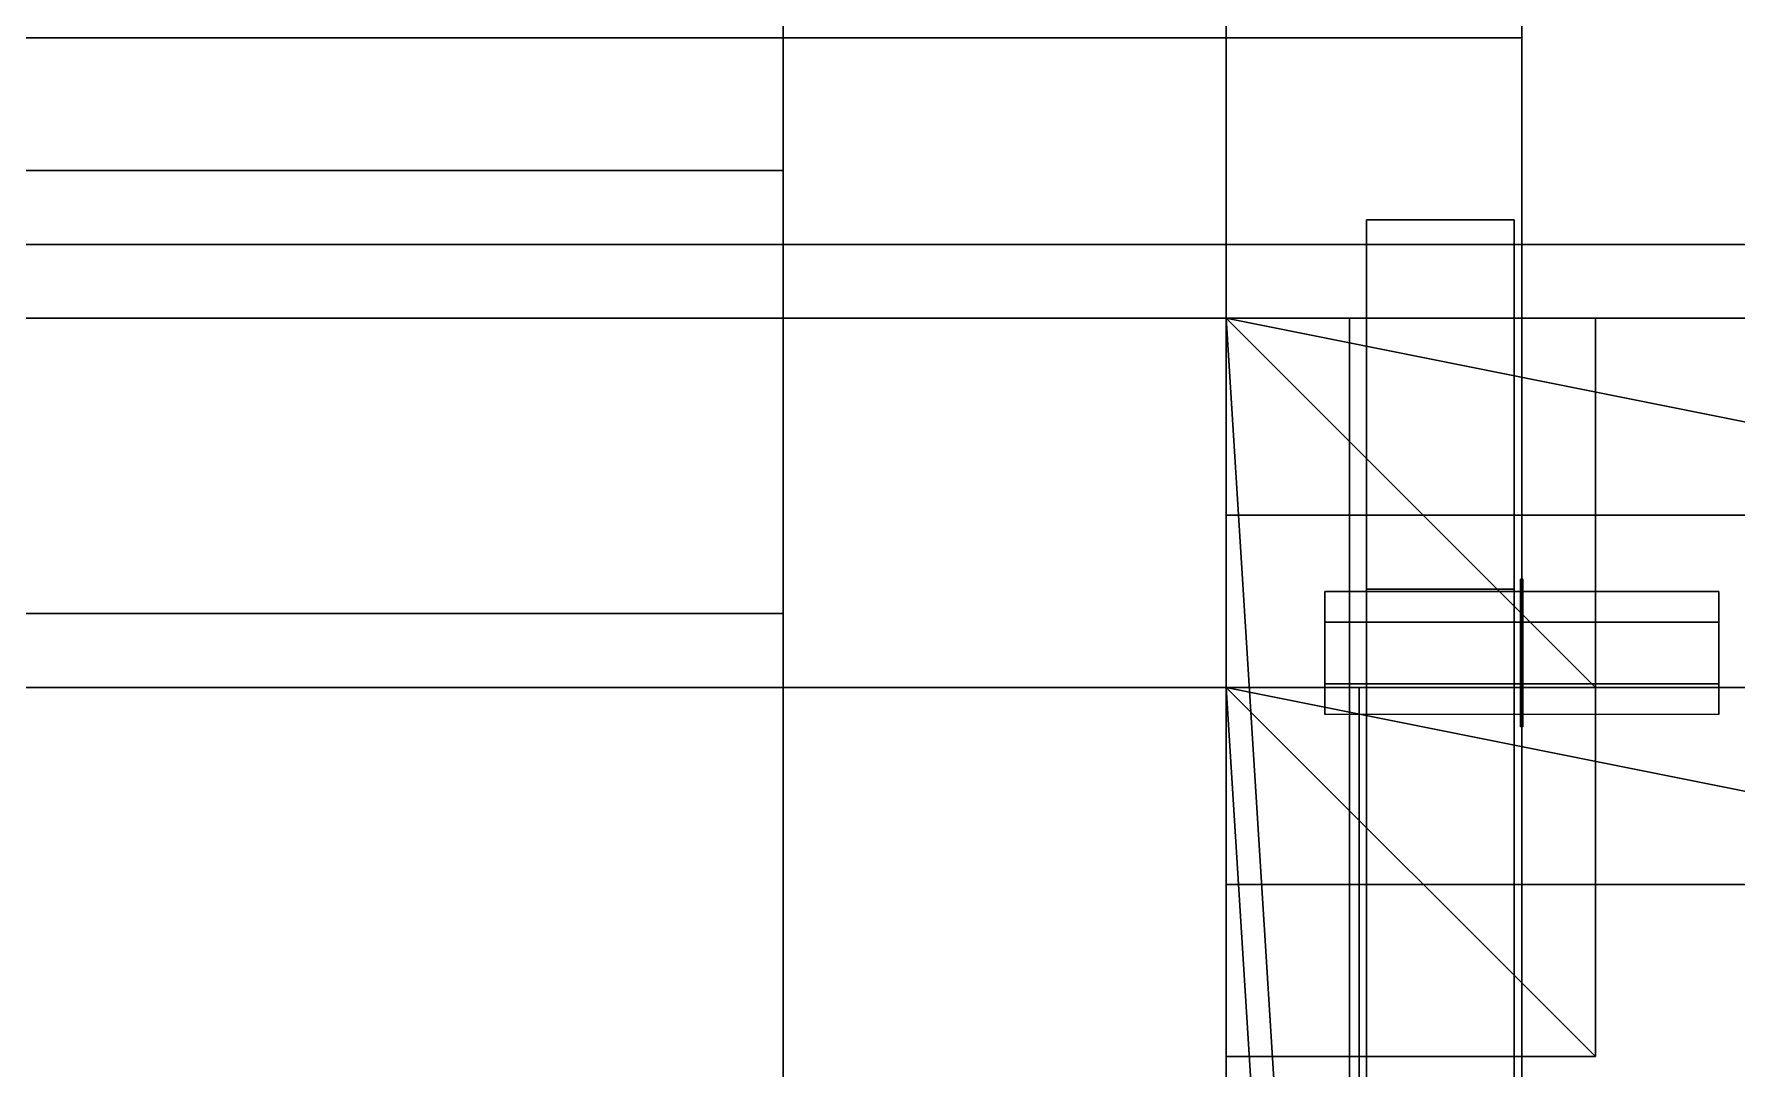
# Model space of a CAD drawing. Extents: x 0 to 2825, y -3457 to 0.
# Drawn here: x 2596.6 to 2665.7, y -216.5 to -174.4 of the extents above; entities that cross this region are included whole.
import ezdxf

# ---------------------------------------------------------------- set-up
doc = ezdxf.new("R2010")
doc.units = 0
for name, color, linetype in [('LAYER0', 7, 'CONTINUOUS'), ('LAYER1', 7, 'CONTINUOUS'), ('LAYER165', 7, 'CONTINUOUS'), ('LAYER168', 7, 'CONTINUOUS'), ('LAYER174', 253, 'CONTINUOUS'), ('LAYER177', 253, 'CONTINUOUS'), ('LAYER179', 253, 'CONTINUOUS'), ('LAYER184', 251, 'CONTINUOUS'), ('LAYER185', 251, 'CONTINUOUS'), ('LAYER187', 251, 'CONTINUOUS'), ('LAYER189', 251, 'CONTINUOUS'), ('LAYER193', 254, 'CONTINUOUS'), ('LAYER194', 251, 'CONTINUOUS'), ('LAYER198', 254, 'CONTINUOUS'), ('LAYER199', 251, 'CONTINUOUS'), ('LAYER203', 254, 'CONTINUOUS'), ('LAYER204', 251, 'CONTINUOUS'), ('LAYER208', 254, 'CONTINUOUS'), ('LAYER242', 7, 'CONTINUOUS'), ('LAYER243', 7, 'CONTINUOUS'), ('LAYER245', 2, 'CONTINUOUS'), ('LAYER246', 7, 'CONTINUOUS'), ('LAYER247', 253, 'CONTINUOUS'), ('LAYER248', 253, 'CONTINUOUS'), ('LAYER249', 253, 'CONTINUOUS'), ('LAYER250', 253, 'CONTINUOUS'), ('LAYER251', 253, 'CONTINUOUS'), ('LAYER252', 253, 'CONTINUOUS'), ('LAYER269', 7, 'CONTINUOUS'), ('LAYER270', 7, 'CONTINUOUS'), ('LAYER281', 7, 'CONTINUOUS'), ('LAYER282', 7, 'CONTINUOUS'), ('LAYER283', 253, 'CONTINUOUS'), ('LAYER36', 253, 'CONTINUOUS'), ('LAYER37', 7, 'CONTINUOUS'), ('LAYER38', 2, 'CONTINUOUS'), ('LAYER39', 7, 'CONTINUOUS'), ('LAYER40', 253, 'CONTINUOUS'), ('LAYER41', 253, 'CONTINUOUS'), ('LAYER42', 253, 'CONTINUOUS'), ('LAYER43', 253, 'CONTINUOUS'), ('LAYER44', 253, 'CONTINUOUS'), ('LAYER45', 253, 'CONTINUOUS'), ('LAYER89', 7, 'CONTINUOUS')]:
    doc.layers.add(name, color=color, linetype=linetype)

msp = doc.modelspace()

# ---------------------------------------------------------------- linework, layer by layer
at = {"layer": 'LAYER0', "invisible_edges": 1}
for points in [[(2825, 0), (0, -3457), (0, 0), (2825, 0)], [(2825, -3457, 5), (0, 0, 5), (0, -3457, 5), (2825, -3457, 5)], [(0, 0, 5), (2825, -3457, 5), (2825, 0, 5), (0, 0, 5)], [(0, -3457), (2825, 0), (2825, -3457), (0, -3457)]]:
    msp.add_3dface(points, dxfattribs=at)
at = {"layer": 'LAYER165', "invisible_edges": 1}
for points in [[(2650.7, -814.6699, 685), (2650.7, -182, 834.5), (2650.7, -182, 685), (2650.7, -814.6699, 685)], [(2650.7, -182, 834.5), (2650.7, -814.6699, 685), (2650.7, -814.6699, 834.5), (2650.7, -182, 834.5)], [(2656.7, -182, 685), (2650.7, -182, 834.5), (2656.7, -182, 834.5), (2656.7, -182, 685)], [(2650.7, -182, 834.5), (2656.7, -182, 685), (2650.7, -182, 685), (2650.7, -182, 834.5)], [(2656.7, -814.6699, 834.5), (2650.7, -182, 834.5), (2650.7, -814.6699, 834.5), (2656.7, -814.6699, 834.5)], [(2650.7, -182, 834.5), (2656.7, -814.6699, 834.5), (2656.7, -182, 834.5), (2650.7, -182, 834.5)], [(2656.7, -182, 685), (2650.7, -814.6699, 685), (2650.7, -182, 685), (2656.7, -182, 685)], [(2650.7, -814.6699, 685), (2656.7, -182, 685), (2656.7, -814.6699, 685), (2650.7, -814.6699, 685)], [(2656.7, -814.6699, 834.5), (2656.7, -182, 685), (2656.7, -182, 834.5), (2656.7, -814.6699, 834.5)], [(2656.7, -182, 685), (2656.7, -814.6699, 834.5), (2656.7, -814.6699, 685), (2656.7, -182, 685)]]:
    msp.add_3dface(points, dxfattribs=at)
at = {"layer": 'LAYER168', "invisible_edges": 1}
for points in [[(2657, -186, 835), (2675, -186, 715), (2657, -186, 715), (2657, -186, 835)], [(2675, -186, 715), (2657, -186, 835), (2675, -186, 835), (2675, -186, 715)], [(2657, -810.6699, 715), (2675, -186, 715), (2675, -810.6699, 715), (2657, -810.6699, 715)], [(2675, -186, 715), (2657, -810.6699, 715), (2657, -186, 715), (2675, -186, 715)], [(2657, -186, 835), (2675, -810.6699, 835), (2675, -186, 835), (2657, -186, 835)], [(2675, -810.6699, 835), (2657, -186, 835), (2657, -810.6699, 835), (2675, -810.6699, 835)], [(2657, -810.6699, 715), (2657, -186, 835), (2657, -186, 715), (2657, -810.6699, 715)], [(2657, -186, 835), (2657, -810.6699, 715), (2657, -810.6699, 835), (2657, -186, 835)]]:
    msp.add_3dface(points, dxfattribs=at)
at = {"layer": 'LAYER174', "invisible_edges": 1}
for points in [[(2627, -150, 85), (2233, -650, 85), (2233, -150, 85), (2627, -150, 85)], [(2233, -650, 85), (2627, -150, 85), (2627, -650, 85), (2233, -650, 85)], [(2627, -650, 103), (2233, -150, 103), (2233, -650, 103), (2627, -650, 103)], [(2233, -150, 103), (2627, -650, 103), (2627, -150, 103), (2233, -150, 103)], [(2627, -150, 85), (2627, -650, 103), (2627, -650, 85), (2627, -150, 85)], [(2627, -650, 103), (2627, -150, 85), (2627, -150, 103), (2627, -650, 103)]]:
    msp.add_3dface(points, dxfattribs=at)
at = {"layer": 'LAYER177', "invisible_edges": 1}
for points in [[(2627, -150, 5), (2627, -650, 670), (2627, -150, 670), (2627, -150, 5)], [(2627, -650, 670), (2627, -150, 5), (2627, -650, 5), (2627, -650, 670)], [(2627, -150, 5), (2645, -650, 5), (2627, -650, 5), (2627, -150, 5)], [(2645, -650, 5), (2627, -150, 5), (2645, -150, 5), (2645, -650, 5)], [(2645, -150, 670), (2627, -650, 670), (2645, -650, 670), (2645, -150, 670)], [(2627, -650, 670), (2645, -150, 670), (2627, -150, 670), (2627, -650, 670)], [(2645, -650, 5), (2645, -150, 670), (2645, -650, 670), (2645, -650, 5)], [(2645, -150, 670), (2645, -650, 5), (2645, -150, 5), (2645, -150, 670)]]:
    msp.add_3dface(points, dxfattribs=at)
at = {"layer": 'LAYER179', "invisible_edges": 1}
for points in [[(2233, -180, 5), (2627, -180, 85), (2627, -180, 5), (2233, -180, 5)], [(2627, -180, 85), (2233, -180, 5), (2233, -180, 85), (2627, -180, 85)], [(2233, -198, 85), (2627, -180, 85), (2233, -180, 85), (2233, -198, 85)], [(2627, -180, 85), (2233, -198, 85), (2627, -198, 85), (2627, -180, 85)], [(2627, -198, 5), (2233, -180, 5), (2627, -180, 5), (2627, -198, 5)], [(2233, -180, 5), (2627, -198, 5), (2233, -198, 5), (2233, -180, 5)], [(2627, -198, 5), (2627, -180, 85), (2627, -198, 85), (2627, -198, 5)], [(2627, -180, 85), (2627, -198, 5), (2627, -180, 5), (2627, -180, 85)], [(2233, -198, 85), (2627, -198, 5), (2627, -198, 85), (2233, -198, 85)], [(2627, -198, 5), (2233, -198, 85), (2233, -198, 5), (2627, -198, 5)]]:
    msp.add_3dface(points, dxfattribs=at)
at = {"layer": 'LAYER184', "invisible_edges": 1}
for points in [[(2657, -150, 854), (2393, -315, 854), (2393, -150, 854), (2657, -150, 854)], [(2393, -315, 854), (2657, -150, 854), (2657, -315, 854), (2393, -315, 854)], [(2657, -315, 872), (2393, -150, 872), (2393, -315, 872), (2657, -315, 872)], [(2393, -150, 872), (2657, -315, 872), (2657, -150, 872), (2393, -150, 872)], [(2657, -150, 854), (2657, -315, 872), (2657, -315, 854), (2657, -150, 854)], [(2657, -315, 872), (2657, -150, 854), (2657, -150, 872), (2657, -315, 872)]]:
    msp.add_3dface(points, dxfattribs=at)
at = {"layer": 'LAYER185', "invisible_edges": 1}
for points in [[(2393, -150, 2049), (2657, -315, 2049), (2657, -150, 2049), (2393, -150, 2049)], [(2657, -315, 2049), (2393, -150, 2049), (2393, -315, 2049), (2657, -315, 2049)], [(2393, -315, 2031), (2657, -150, 2031), (2657, -315, 2031), (2393, -315, 2031)], [(2657, -150, 2031), (2393, -315, 2031), (2393, -150, 2031), (2657, -150, 2031)], [(2657, -150, 2031), (2657, -315, 2049), (2657, -315, 2031), (2657, -150, 2031)], [(2657, -315, 2049), (2657, -150, 2031), (2657, -150, 2049), (2657, -315, 2049)]]:
    msp.add_3dface(points, dxfattribs=at)
at = {"layer": 'LAYER187', "invisible_edges": 1}
for points in [[(2657, -150, 853), (2657, -315, 2050), (2657, -150, 2050), (2657, -150, 853)], [(2657, -315, 2050), (2657, -150, 853), (2657, -315, 853), (2657, -315, 2050)], [(2657, -150, 853), (2675, -315, 853), (2657, -315, 853), (2657, -150, 853)], [(2675, -315, 853), (2657, -150, 853), (2675, -150, 853), (2675, -315, 853)], [(2675, -150, 2050), (2657, -315, 2050), (2675, -315, 2050), (2675, -150, 2050)], [(2657, -315, 2050), (2675, -150, 2050), (2657, -150, 2050), (2657, -315, 2050)]]:
    msp.add_3dface(points, dxfattribs=at)
at = {"layer": 'LAYER189', "invisible_edges": 1}
for points in [[(2657, -174.6001, 1088.8), (2393, -295, 1088.8), (2393, -174.6001, 1088.8), (2657, -174.6001, 1088.8)], [(2393, -295, 1088.8), (2657, -174.6001, 1088.8), (2657, -295, 1088.8), (2393, -295, 1088.8)], [(2393, -174.6001, 1106.8), (2657, -174.6001, 1088.8), (2393, -174.6001, 1088.8), (2393, -174.6001, 1106.8)], [(2657, -174.6001, 1088.8), (2393, -174.6001, 1106.8), (2657, -174.6001, 1106.8), (2657, -174.6001, 1088.8)], [(2657, -295, 1106.8), (2393, -174.6001, 1106.8), (2393, -295, 1106.8), (2657, -295, 1106.8)], [(2393, -174.6001, 1106.8), (2657, -295, 1106.8), (2657, -174.6001, 1106.8), (2393, -174.6001, 1106.8)], [(2657, -174.6001, 1088.8), (2657, -295, 1106.8), (2657, -295, 1088.8), (2657, -174.6001, 1088.8)], [(2657, -295, 1106.8), (2657, -174.6001, 1088.8), (2657, -174.6001, 1106.8), (2657, -295, 1106.8)]]:
    msp.add_3dface(points, dxfattribs=at)
at = {"layer": 'LAYER193'}
for points in [[(2649, -202.1001, 1086.3), (2649, -197.1001, 1086.3), (2649, -198.3501, 1088.465), (2649, -200.8501, 1088.465)], [(2649, -202.1001, 1086.3), (2649, -200.8501, 1084.135), (2649, -198.3501, 1084.135), (2649, -197.1001, 1086.3)], [(2656.95, -196.6001, 1086.3), (2656.95, -202.6001, 1086.3), (2656.95, -201.1001, 1088.898), (2656.95, -198.1001, 1088.898)], [(2656.95, -196.6001, 1086.3), (2656.95, -202.6001, 1086.3), (2656.95, -201.1001, 1083.702), (2656.95, -198.1001, 1083.702)], [(2657.05, -196.6001, 1086.3), (2657.05, -202.6001, 1086.3), (2657.05, -201.1001, 1088.898), (2657.05, -198.1001, 1088.898)], [(2657.05, -196.6001, 1086.3), (2657.05, -202.6001, 1086.3), (2657.05, -201.1001, 1083.702), (2657.05, -198.1001, 1083.702)], [(2665, -202.1001, 1086.3), (2665, -197.1001, 1086.3), (2665, -198.3501, 1088.465), (2665, -200.8501, 1088.465)], [(2665, -202.1001, 1086.3), (2665, -200.8501, 1084.135), (2665, -198.3501, 1084.135), (2665, -197.1001, 1086.3)]]:
    msp.add_3dface(points, dxfattribs=at)
at = {"layer": 'LAYER194', "invisible_edges": 1}
for points in [[(2657, -174.6001, 1324.6), (2393, -295, 1324.6), (2393, -174.6001, 1324.6), (2657, -174.6001, 1324.6)], [(2393, -295, 1324.6), (2657, -174.6001, 1324.6), (2657, -295, 1324.6), (2393, -295, 1324.6)], [(2393, -174.6001, 1342.6), (2657, -174.6001, 1324.6), (2393, -174.6001, 1324.6), (2393, -174.6001, 1342.6)], [(2657, -174.6001, 1324.6), (2393, -174.6001, 1342.6), (2657, -174.6001, 1342.6), (2657, -174.6001, 1324.6)], [(2657, -295, 1342.6), (2393, -174.6001, 1342.6), (2393, -295, 1342.6), (2657, -295, 1342.6)], [(2393, -174.6001, 1342.6), (2657, -295, 1342.6), (2657, -174.6001, 1342.6), (2393, -174.6001, 1342.6)], [(2657, -174.6001, 1324.6), (2657, -295, 1342.6), (2657, -295, 1324.6), (2657, -174.6001, 1324.6)], [(2657, -295, 1342.6), (2657, -174.6001, 1324.6), (2657, -174.6001, 1342.6), (2657, -295, 1342.6)]]:
    msp.add_3dface(points, dxfattribs=at)
at = {"layer": 'LAYER198'}
for points in [[(2649, -202.1001, 1322.1), (2649, -197.1001, 1322.1), (2649, -198.3501, 1324.265), (2649, -200.8501, 1324.265)], [(2649, -202.1001, 1322.1), (2649, -200.8501, 1319.935), (2649, -198.3501, 1319.935), (2649, -197.1001, 1322.1)], [(2656.95, -196.6001, 1322.1), (2656.95, -202.6001, 1322.1), (2656.95, -201.1001, 1324.698), (2656.95, -198.1001, 1324.698)], [(2656.95, -196.6001, 1322.1), (2656.95, -202.6001, 1322.1), (2656.95, -201.1001, 1319.502), (2656.95, -198.1001, 1319.502)], [(2657.05, -196.6001, 1322.1), (2657.05, -202.6001, 1322.1), (2657.05, -201.1001, 1324.698), (2657.05, -198.1001, 1324.698)], [(2657.05, -196.6001, 1322.1), (2657.05, -202.6001, 1322.1), (2657.05, -201.1001, 1319.502), (2657.05, -198.1001, 1319.502)], [(2665, -202.1001, 1322.1), (2665, -197.1001, 1322.1), (2665, -198.3501, 1324.265), (2665, -200.8501, 1324.265)], [(2665, -202.1001, 1322.1), (2665, -200.8501, 1319.935), (2665, -198.3501, 1319.935), (2665, -197.1001, 1322.1)]]:
    msp.add_3dface(points, dxfattribs=at)
at = {"layer": 'LAYER199', "invisible_edges": 1}
for points in [[(2657, -174.6001, 1560.4), (2393, -295, 1560.4), (2393, -174.6001, 1560.4), (2657, -174.6001, 1560.4)], [(2393, -295, 1560.4), (2657, -174.6001, 1560.4), (2657, -295, 1560.4), (2393, -295, 1560.4)], [(2393, -174.6001, 1578.4), (2657, -174.6001, 1560.4), (2393, -174.6001, 1560.4), (2393, -174.6001, 1578.4)], [(2657, -174.6001, 1560.4), (2393, -174.6001, 1578.4), (2657, -174.6001, 1578.4), (2657, -174.6001, 1560.4)], [(2657, -295, 1578.4), (2393, -174.6001, 1578.4), (2393, -295, 1578.4), (2657, -295, 1578.4)], [(2393, -174.6001, 1578.4), (2657, -295, 1578.4), (2657, -174.6001, 1578.4), (2393, -174.6001, 1578.4)], [(2657, -174.6001, 1560.4), (2657, -295, 1578.4), (2657, -295, 1560.4), (2657, -174.6001, 1560.4)], [(2657, -295, 1578.4), (2657, -174.6001, 1560.4), (2657, -174.6001, 1578.4), (2657, -295, 1578.4)]]:
    msp.add_3dface(points, dxfattribs=at)
at = {"layer": 'LAYER203'}
for points in [[(2649, -202.1001, 1557.9), (2649, -197.1001, 1557.9), (2649, -198.3501, 1560.065), (2649, -200.8501, 1560.065)], [(2649, -202.1001, 1557.9), (2649, -200.8501, 1555.735), (2649, -198.3501, 1555.735), (2649, -197.1001, 1557.9)], [(2656.95, -196.6001, 1557.9), (2656.95, -202.6001, 1557.9), (2656.95, -201.1001, 1560.498), (2656.95, -198.1001, 1560.498)], [(2656.95, -196.6001, 1557.9), (2656.95, -202.6001, 1557.9), (2656.95, -201.1001, 1555.302), (2656.95, -198.1001, 1555.302)], [(2657.05, -196.6001, 1557.9), (2657.05, -202.6001, 1557.9), (2657.05, -201.1001, 1560.498), (2657.05, -198.1001, 1560.498)], [(2657.05, -196.6001, 1557.9), (2657.05, -202.6001, 1557.9), (2657.05, -201.1001, 1555.302), (2657.05, -198.1001, 1555.302)], [(2665, -202.1001, 1557.9), (2665, -197.1001, 1557.9), (2665, -198.3501, 1560.065), (2665, -200.8501, 1560.065)], [(2665, -202.1001, 1557.9), (2665, -200.8501, 1555.735), (2665, -198.3501, 1555.735), (2665, -197.1001, 1557.9)]]:
    msp.add_3dface(points, dxfattribs=at)
at = {"layer": 'LAYER204', "invisible_edges": 1}
for points in [[(2657, -174.6001, 1796.2), (2393, -295, 1796.2), (2393, -174.6001, 1796.2), (2657, -174.6001, 1796.2)], [(2393, -295, 1796.2), (2657, -174.6001, 1796.2), (2657, -295, 1796.2), (2393, -295, 1796.2)], [(2393, -174.6001, 1814.2), (2657, -174.6001, 1796.2), (2393, -174.6001, 1796.2), (2393, -174.6001, 1814.2)], [(2657, -174.6001, 1796.2), (2393, -174.6001, 1814.2), (2657, -174.6001, 1814.2), (2657, -174.6001, 1796.2)], [(2657, -295, 1814.2), (2393, -174.6001, 1814.2), (2393, -295, 1814.2), (2657, -295, 1814.2)], [(2393, -174.6001, 1814.2), (2657, -295, 1814.2), (2657, -174.6001, 1814.2), (2393, -174.6001, 1814.2)], [(2657, -174.6001, 1796.2), (2657, -295, 1814.2), (2657, -295, 1796.2), (2657, -174.6001, 1796.2)], [(2657, -295, 1814.2), (2657, -174.6001, 1796.2), (2657, -174.6001, 1814.2), (2657, -295, 1814.2)]]:
    msp.add_3dface(points, dxfattribs=at)
at = {"layer": 'LAYER208'}
for points in [[(2649, -202.1001, 1793.7), (2649, -197.1001, 1793.7), (2649, -198.3501, 1795.865), (2649, -200.8501, 1795.865)], [(2649, -202.1001, 1793.7), (2649, -200.8501, 1791.535), (2649, -198.3501, 1791.535), (2649, -197.1001, 1793.7)], [(2656.95, -196.6001, 1793.7), (2656.95, -202.6001, 1793.7), (2656.95, -201.1001, 1796.298), (2656.95, -198.1001, 1796.298)], [(2656.95, -196.6001, 1793.7), (2656.95, -202.6001, 1793.7), (2656.95, -201.1001, 1791.102), (2656.95, -198.1001, 1791.102)], [(2657.05, -196.6001, 1793.7), (2657.05, -202.6001, 1793.7), (2657.05, -201.1001, 1796.298), (2657.05, -198.1001, 1796.298)], [(2657.05, -196.6001, 1793.7), (2657.05, -202.6001, 1793.7), (2657.05, -201.1001, 1791.102), (2657.05, -198.1001, 1791.102)], [(2665, -202.1001, 1793.7), (2665, -197.1001, 1793.7), (2665, -198.3501, 1795.865), (2665, -200.8501, 1795.865)], [(2665, -202.1001, 1793.7), (2665, -200.8501, 1791.535), (2665, -198.3501, 1791.535), (2665, -197.1001, 1793.7)]]:
    msp.add_3dface(points, dxfattribs=at)
at = {"layer": 'LAYER242', "invisible_edges": 1}
for points in [[(2650.4, -201, 2317), (2375, -1010, 2317), (2650.4, -1010, 2317), (2650.4, -201, 2317)], [(2375, -1010, 2317), (2650.4, -201, 2317), (2375, -201, 2317), (2375, -1010, 2317)], [(2650.4, -201, 2317), (2375, -201, 2299), (2375, -201, 2317), (2650.4, -201, 2317)], [(2375, -201, 2299), (2650.4, -201, 2317), (2650.4, -201, 2299), (2375, -201, 2299)], [(2375, -201, 2299), (2650.4, -1010, 2299), (2375, -1010, 2299), (2375, -201, 2299)], [(2650.4, -1010, 2299), (2375, -201, 2299), (2650.4, -201, 2299), (2650.4, -1010, 2299)], [(2650.4, -1010, 2299), (2650.4, -201, 2317), (2650.4, -1010, 2317), (2650.4, -1010, 2299)], [(2650.4, -201, 2317), (2650.4, -1010, 2299), (2650.4, -201, 2299), (2650.4, -201, 2317)]]:
    msp.add_3dface(points, dxfattribs=at)
at = {"layer": 'LAYER243', "invisible_edges": 1}
for points in [[(2675, -183, 2068), (2375, -201, 2068), (2375, -183, 2068), (2675, -183, 2068)], [(2375, -201, 2068), (2675, -183, 2068), (2675, -201, 2068), (2375, -201, 2068)], [(2675, -201, 2548), (2375, -183, 2548), (2375, -201, 2548), (2675, -201, 2548)], [(2375, -183, 2548), (2675, -201, 2548), (2675, -183, 2548), (2375, -183, 2548)], [(2375, -183, 2548), (2675, -183, 2068), (2375, -183, 2068), (2375, -183, 2548)], [(2675, -183, 2068), (2375, -183, 2548), (2675, -183, 2548), (2675, -183, 2068)], [(2675, -201, 2548), (2375, -201, 2068), (2675, -201, 2068), (2675, -201, 2548)], [(2375, -201, 2068), (2675, -201, 2548), (2375, -201, 2548), (2375, -201, 2068)]]:
    msp.add_3dface(points, dxfattribs=at)
at = {"layer": 'LAYER245'}
for points in [[(2645, -281, 2517.5), (2650, -281, 2517.5), (2645, -201, 2517.5), (2645, -281, 2517.5)], [(2645, -201, 2517.5), (2650, -281, 2517.5), (2650, -201, 2517.5), (2645, -201, 2517.5)], [(2645, -201, 2517.5), (2650, -201, 2517.5), (2645, -201, 2494.5), (2645, -201, 2517.5)], [(2645, -201, 2494.5), (2650, -201, 2517.5), (2650, -201, 2494.5), (2645, -201, 2494.5)], [(2645, -281, 2517.5), (2645, -201, 2517.5), (2645, -281, 2494.5), (2645, -281, 2517.5)], [(2645, -281, 2494.5), (2645, -201, 2517.5), (2645, -201, 2494.5), (2645, -281, 2494.5)], [(2645, -281, 2494.5), (2645, -201, 2494.5), (2650, -281, 2494.5), (2645, -281, 2494.5)], [(2650, -281, 2494.5), (2645, -201, 2494.5), (2650, -201, 2494.5), (2650, -281, 2494.5)], [(2650, -281, 2494.5), (2650, -201, 2494.5), (2650, -281, 2517.5), (2650, -281, 2494.5)], [(2650, -281, 2517.5), (2650, -201, 2494.5), (2650, -201, 2517.5), (2650, -281, 2517.5)]]:
    msp.add_3dface(points, dxfattribs=at)
at = {"layer": 'LAYER246', "invisible_edges": 1}
for points in [[(2645, -201, 2494.5), (2645, -281, 2517.5), (2645, -201, 2517.5), (2645, -201, 2494.5)], [(2645, -281, 2517.5), (2645, -201, 2494.5), (2645, -281, 2494.5), (2645, -281, 2517.5)], [(2650, -201, 2517.5), (2645, -281, 2517.5), (2650, -281, 2517.5), (2650, -201, 2517.5)], [(2645, -281, 2517.5), (2650, -201, 2517.5), (2645, -201, 2517.5), (2645, -281, 2517.5)], [(2645, -201, 2494.5), (2650, -281, 2494.5), (2645, -281, 2494.5), (2645, -201, 2494.5)], [(2650, -281, 2494.5), (2645, -201, 2494.5), (2650, -201, 2494.5), (2650, -281, 2494.5)], [(2650, -201, 2517.5), (2645, -201, 2494.5), (2645, -201, 2517.5), (2650, -201, 2517.5)], [(2645, -201, 2494.5), (2650, -201, 2517.5), (2650, -201, 2494.5), (2645, -201, 2494.5)], [(2650, -281, 2494.5), (2650, -201, 2517.5), (2650, -281, 2517.5), (2650, -281, 2494.5)], [(2650, -201, 2517.5), (2650, -281, 2494.5), (2650, -201, 2494.5), (2650, -201, 2517.5)]]:
    msp.add_3dface(points, dxfattribs=at)
at = {"layer": 'LAYER247'}
for points in [[(2645, -216, 2517.5), (2660, -216, 2517.5), (2645, -201, 2517.5), (2645, -216, 2517.5)], [(2645, -201, 2517.5), (2660, -216, 2517.5), (2660, -201, 2517.5), (2645, -201, 2517.5)], [(2645, -201, 2517.5), (2660, -201, 2517.5), (2645, -201, 2502.5), (2645, -201, 2517.5)], [(2645, -201, 2502.5), (2660, -201, 2517.5), (2660, -201, 2502.5), (2645, -201, 2502.5)], [(2645, -216, 2517.5), (2645, -201, 2517.5), (2645, -216, 2502.5), (2645, -216, 2517.5)], [(2645, -216, 2502.5), (2645, -201, 2517.5), (2645, -201, 2502.5), (2645, -216, 2502.5)], [(2645, -216, 2502.5), (2645, -201, 2502.5), (2660, -216, 2502.5), (2645, -216, 2502.5)], [(2660, -216, 2502.5), (2645, -201, 2502.5), (2660, -201, 2502.5), (2660, -216, 2502.5)], [(2660, -216, 2502.5), (2660, -201, 2502.5), (2660, -216, 2517.5), (2660, -216, 2502.5)], [(2660, -216, 2517.5), (2660, -201, 2502.5), (2660, -201, 2517.5), (2660, -216, 2517.5)], [(2645, -216, 2502.5), (2660, -216, 2502.5), (2645, -216, 2517.5), (2645, -216, 2502.5)], [(2645, -216, 2517.5), (2660, -216, 2502.5), (2660, -216, 2517.5), (2645, -216, 2517.5)]]:
    msp.add_3dface(points, dxfattribs=at)
at = {"layer": 'LAYER248'}
for points in [[(2645, -216, 2517.5), (2660, -216, 2517.5), (2645, -201, 2517.5), (2645, -216, 2517.5)], [(2645, -201, 2517.5), (2660, -216, 2517.5), (2660, -201, 2517.5), (2645, -201, 2517.5)], [(2645, -201, 2517.5), (2660, -201, 2517.5), (2645, -201, 2502.5), (2645, -201, 2517.5)], [(2645, -201, 2502.5), (2660, -201, 2517.5), (2660, -201, 2502.5), (2645, -201, 2502.5)], [(2645, -216, 2517.5), (2645, -201, 2517.5), (2645, -216, 2502.5), (2645, -216, 2517.5)], [(2645, -216, 2502.5), (2645, -201, 2517.5), (2645, -201, 2502.5), (2645, -216, 2502.5)], [(2645, -216, 2502.5), (2645, -201, 2502.5), (2660, -216, 2502.5), (2645, -216, 2502.5)], [(2660, -216, 2502.5), (2645, -201, 2502.5), (2660, -201, 2502.5), (2660, -216, 2502.5)], [(2660, -216, 2502.5), (2660, -201, 2502.5), (2660, -216, 2517.5), (2660, -216, 2502.5)], [(2660, -216, 2517.5), (2660, -201, 2502.5), (2660, -201, 2517.5), (2660, -216, 2517.5)], [(2645, -216, 2502.5), (2660, -216, 2502.5), (2645, -216, 2517.5), (2645, -216, 2502.5)], [(2645, -216, 2517.5), (2660, -216, 2502.5), (2660, -216, 2517.5), (2645, -216, 2517.5)]]:
    msp.add_3dface(points, dxfattribs=at)
at = {"layer": 'LAYER249'}
for points in [[(2645, -216, 2517.5), (2660, -216, 2517.5), (2645, -201, 2517.5), (2645, -216, 2517.5)], [(2645, -201, 2517.5), (2660, -216, 2517.5), (2660, -201, 2517.5), (2645, -201, 2517.5)], [(2645, -201, 2517.5), (2660, -201, 2517.5), (2645, -201, 2502.5), (2645, -201, 2517.5)], [(2645, -201, 2502.5), (2660, -201, 2517.5), (2660, -201, 2502.5), (2645, -201, 2502.5)], [(2645, -216, 2517.5), (2645, -201, 2517.5), (2645, -216, 2502.5), (2645, -216, 2517.5)], [(2645, -216, 2502.5), (2645, -201, 2517.5), (2645, -201, 2502.5), (2645, -216, 2502.5)], [(2645, -216, 2502.5), (2645, -201, 2502.5), (2660, -216, 2502.5), (2645, -216, 2502.5)], [(2660, -216, 2502.5), (2645, -201, 2502.5), (2660, -201, 2502.5), (2660, -216, 2502.5)], [(2660, -216, 2502.5), (2660, -201, 2502.5), (2660, -216, 2517.5), (2660, -216, 2502.5)], [(2660, -216, 2517.5), (2660, -201, 2502.5), (2660, -201, 2517.5), (2660, -216, 2517.5)], [(2645, -216, 2502.5), (2660, -216, 2502.5), (2645, -216, 2517.5), (2645, -216, 2502.5)], [(2645, -216, 2517.5), (2660, -216, 2502.5), (2660, -216, 2517.5), (2645, -216, 2517.5)]]:
    msp.add_3dface(points, dxfattribs=at)
at = {"layer": 'LAYER250'}
for points in [[(2645, -216, 2517.5), (2660, -216, 2517.5), (2645, -201, 2517.5), (2645, -216, 2517.5)], [(2645, -201, 2517.5), (2660, -216, 2517.5), (2660, -201, 2517.5), (2645, -201, 2517.5)], [(2645, -201, 2517.5), (2660, -201, 2517.5), (2645, -201, 2502.5), (2645, -201, 2517.5)], [(2645, -201, 2502.5), (2660, -201, 2517.5), (2660, -201, 2502.5), (2645, -201, 2502.5)], [(2645, -216, 2517.5), (2645, -201, 2517.5), (2645, -216, 2502.5), (2645, -216, 2517.5)], [(2645, -216, 2502.5), (2645, -201, 2517.5), (2645, -201, 2502.5), (2645, -216, 2502.5)], [(2645, -216, 2502.5), (2645, -201, 2502.5), (2660, -216, 2502.5), (2645, -216, 2502.5)], [(2660, -216, 2502.5), (2645, -201, 2502.5), (2660, -201, 2502.5), (2660, -216, 2502.5)], [(2660, -216, 2502.5), (2660, -201, 2502.5), (2660, -216, 2517.5), (2660, -216, 2502.5)], [(2660, -216, 2517.5), (2660, -201, 2502.5), (2660, -201, 2517.5), (2660, -216, 2517.5)], [(2645, -216, 2502.5), (2660, -216, 2502.5), (2645, -216, 2517.5), (2645, -216, 2502.5)], [(2645, -216, 2517.5), (2660, -216, 2502.5), (2660, -216, 2517.5), (2645, -216, 2517.5)]]:
    msp.add_3dface(points, dxfattribs=at)
at = {"layer": 'LAYER251'}
for points in [[(2645, -209, 2517.5), (2685, -209, 2517.5), (2645, -201, 2517.5), (2645, -209, 2517.5)], [(2645, -201, 2517.5), (2685, -209, 2517.5), (2685, -201, 2517.5), (2645, -201, 2517.5)], [(2645, -201, 2517.5), (2685, -201, 2517.5), (2645, -201, 2509.5), (2645, -201, 2517.5)], [(2645, -201, 2509.5), (2685, -201, 2517.5), (2685, -201, 2509.5), (2645, -201, 2509.5)], [(2645, -209, 2517.5), (2645, -201, 2517.5), (2645, -209, 2509.5), (2645, -209, 2517.5)], [(2645, -209, 2509.5), (2645, -201, 2517.5), (2645, -201, 2509.5), (2645, -209, 2509.5)], [(2645, -209, 2509.5), (2645, -201, 2509.5), (2685, -209, 2509.5), (2645, -209, 2509.5)], [(2685, -209, 2509.5), (2645, -201, 2509.5), (2685, -201, 2509.5), (2685, -209, 2509.5)], [(2645, -209, 2509.5), (2685, -209, 2509.5), (2645, -209, 2517.5), (2645, -209, 2509.5)], [(2645, -209, 2517.5), (2685, -209, 2509.5), (2685, -209, 2517.5), (2645, -209, 2517.5)]]:
    msp.add_3dface(points, dxfattribs=at)
at = {"layer": 'LAYER252'}
for points in [[(2645, -281, 2517.5), (2650, -281, 2517.5), (2645, -201, 2517.5), (2645, -281, 2517.5)], [(2645, -201, 2517.5), (2650, -281, 2517.5), (2650, -201, 2517.5), (2645, -201, 2517.5)], [(2645, -201, 2517.5), (2650, -201, 2517.5), (2645, -201, 2501.5), (2645, -201, 2517.5)], [(2645, -201, 2501.5), (2650, -201, 2517.5), (2650, -201, 2501.5), (2645, -201, 2501.5)], [(2645, -281, 2517.5), (2645, -201, 2517.5), (2645, -281, 2501.5), (2645, -281, 2517.5)], [(2645, -281, 2501.5), (2645, -201, 2517.5), (2645, -201, 2501.5), (2645, -281, 2501.5)], [(2645, -281, 2501.5), (2645, -201, 2501.5), (2650, -281, 2501.5), (2645, -281, 2501.5)], [(2650, -281, 2501.5), (2645, -201, 2501.5), (2650, -201, 2501.5), (2650, -281, 2501.5)], [(2650, -281, 2501.5), (2650, -201, 2501.5), (2650, -281, 2517.5), (2650, -281, 2501.5)], [(2650, -281, 2517.5), (2650, -201, 2501.5), (2650, -201, 2517.5), (2650, -281, 2517.5)]]:
    msp.add_3dface(points, dxfattribs=at)
at = {"layer": 'LAYER269', "invisible_edges": 1}
for points in [[(2675, -1010, 2069), (2375, -201, 2069), (2675, -201, 2069), (2675, -1010, 2069)], [(2375, -201, 2069), (2675, -1010, 2069), (2375, -1010, 2069), (2375, -201, 2069)], [(2675, -201, 2087), (2375, -201, 2069), (2375, -201, 2087), (2675, -201, 2087)], [(2375, -201, 2069), (2675, -201, 2087), (2675, -201, 2069), (2375, -201, 2069)], [(2375, -1010, 2087), (2675, -201, 2087), (2375, -201, 2087), (2375, -1010, 2087)], [(2675, -201, 2087), (2375, -1010, 2087), (2675, -1010, 2087), (2675, -201, 2087)]]:
    msp.add_3dface(points, dxfattribs=at)
at = {"layer": 'LAYER270', "invisible_edges": 1}
for points in [[(2675, -201, 2547), (2375, -1010, 2547), (2675, -1010, 2547), (2675, -201, 2547)], [(2375, -1010, 2547), (2675, -201, 2547), (2375, -201, 2547), (2375, -1010, 2547)], [(2675, -201, 2547), (2375, -201, 2529), (2375, -201, 2547), (2675, -201, 2547)], [(2375, -201, 2529), (2675, -201, 2547), (2675, -201, 2529), (2375, -201, 2529)], [(2375, -201, 2529), (2675, -1010, 2529), (2375, -1010, 2529), (2375, -201, 2529)], [(2675, -1010, 2529), (2375, -201, 2529), (2675, -201, 2529), (2675, -1010, 2529)]]:
    msp.add_3dface(points, dxfattribs=at)
at = {"layer": 'LAYER281', "invisible_edges": 1}
for points in [[(2650.7, -197, 2533), (2650.7, -1014, 2083), (2650.7, -1014, 2533), (2650.7, -197, 2533)], [(2650.7, -1014, 2083), (2650.7, -197, 2533), (2650.7, -197, 2083), (2650.7, -1014, 2083)], [(2656.7, -197, 2083), (2650.7, -1014, 2083), (2650.7, -197, 2083), (2656.7, -197, 2083)], [(2650.7, -1014, 2083), (2656.7, -197, 2083), (2656.7, -1014, 2083), (2650.7, -1014, 2083)], [(2650.7, -197, 2533), (2656.7, -197, 2083), (2650.7, -197, 2083), (2650.7, -197, 2533)], [(2656.7, -197, 2083), (2650.7, -197, 2533), (2656.7, -197, 2533), (2656.7, -197, 2083)], [(2656.7, -1014, 2533), (2650.7, -197, 2533), (2650.7, -1014, 2533), (2656.7, -1014, 2533)], [(2650.7, -197, 2533), (2656.7, -1014, 2533), (2656.7, -197, 2533), (2650.7, -197, 2533)], [(2656.7, -197, 2083), (2656.7, -1014, 2533), (2656.7, -1014, 2083), (2656.7, -197, 2083)], [(2656.7, -1014, 2533), (2656.7, -197, 2083), (2656.7, -197, 2533), (2656.7, -1014, 2533)]]:
    msp.add_3dface(points, dxfattribs=at)
at = {"layer": 'LAYER282', "invisible_edges": 1}
for points in [[(2657, -201, 2529), (2675, -201, 2409), (2657, -201, 2409), (2657, -201, 2529)], [(2675, -201, 2409), (2657, -201, 2529), (2675, -201, 2529), (2675, -201, 2409)], [(2657, -1010, 2409), (2675, -201, 2409), (2675, -1010, 2409), (2657, -1010, 2409)], [(2675, -201, 2409), (2657, -1010, 2409), (2657, -201, 2409), (2675, -201, 2409)], [(2657, -201, 2529), (2675, -1010, 2529), (2675, -201, 2529), (2657, -201, 2529)], [(2675, -1010, 2529), (2657, -201, 2529), (2657, -1010, 2529), (2675, -1010, 2529)], [(2657, -1010, 2409), (2657, -201, 2529), (2657, -201, 2409), (2657, -1010, 2409)], [(2657, -201, 2529), (2657, -1010, 2409), (2657, -1010, 2529), (2657, -201, 2529)]]:
    msp.add_3dface(points, dxfattribs=at)
at = {"layer": 'LAYER283', "invisible_edges": 1}
for points in [[(2675, -1453, 2050), (2375, -150, 2050), (2675, -150, 2050), (2675, -1453, 2050)], [(2375, -150, 2050), (2675, -1453, 2050), (2375, -1453, 2050), (2375, -150, 2050)], [(2375, -1453, 2068), (2675, -150, 2068), (2375, -150, 2068), (2375, -1453, 2068)], [(2675, -150, 2068), (2375, -1453, 2068), (2675, -1453, 2068), (2675, -150, 2068)]]:
    msp.add_3dface(points, dxfattribs=at)
at = {"layer": 'LAYER36', "invisible_edges": 1}
for points in [[(2675, -2452, 835), (2175, -150, 835), (2675, -150, 835), (2675, -2452, 835)], [(2175, -150, 835), (2675, -2452, 835), (2175, -2452, 835), (2175, -150, 835)], [(2175, -2452, 853), (2675, -150, 853), (2175, -150, 853), (2175, -2452, 853)], [(2675, -150, 853), (2175, -2452, 853), (2675, -2452, 853), (2675, -150, 853)]]:
    msp.add_3dface(points, dxfattribs=at)
at = {"layer": 'LAYER37', "invisible_edges": 1}
for points in [[(2675, -168, 670), (2195, -186, 670), (2195, -168, 670), (2675, -168, 670)], [(2195, -186, 670), (2675, -168, 670), (2675, -186, 670), (2195, -186, 670)], [(2675, -186, 835), (2195, -168, 835), (2195, -186, 835), (2675, -186, 835)], [(2195, -168, 835), (2675, -186, 835), (2675, -168, 835), (2195, -168, 835)], [(2675, -186, 835), (2195, -186, 670), (2675, -186, 670), (2675, -186, 835)], [(2195, -186, 670), (2675, -186, 835), (2195, -186, 835), (2195, -186, 670)]]:
    msp.add_3dface(points, dxfattribs=at)
at = {"layer": 'LAYER38'}
for points in [[(2645, -266, 805.5), (2650, -266, 805.5), (2645, -186, 805.5), (2645, -266, 805.5)], [(2645, -186, 805.5), (2650, -266, 805.5), (2650, -186, 805.5), (2645, -186, 805.5)], [(2645, -186, 805.5), (2650, -186, 805.5), (2645, -186, 782.5), (2645, -186, 805.5)], [(2645, -186, 782.5), (2650, -186, 805.5), (2650, -186, 782.5), (2645, -186, 782.5)], [(2645, -266, 805.5), (2645, -186, 805.5), (2645, -266, 782.5), (2645, -266, 805.5)], [(2645, -266, 782.5), (2645, -186, 805.5), (2645, -186, 782.5), (2645, -266, 782.5)], [(2645, -266, 782.5), (2645, -186, 782.5), (2650, -266, 782.5), (2645, -266, 782.5)], [(2650, -266, 782.5), (2645, -186, 782.5), (2650, -186, 782.5), (2650, -266, 782.5)], [(2650, -266, 782.5), (2650, -186, 782.5), (2650, -266, 805.5), (2650, -266, 782.5)], [(2650, -266, 805.5), (2650, -186, 782.5), (2650, -186, 805.5), (2650, -266, 805.5)]]:
    msp.add_3dface(points, dxfattribs=at)
at = {"layer": 'LAYER39', "invisible_edges": 1}
for points in [[(2645, -186, 782.5), (2645, -266, 805.5), (2645, -186, 805.5), (2645, -186, 782.5)], [(2645, -266, 805.5), (2645, -186, 782.5), (2645, -266, 782.5), (2645, -266, 805.5)], [(2650, -186, 805.5), (2645, -266, 805.5), (2650, -266, 805.5), (2650, -186, 805.5)], [(2645, -266, 805.5), (2650, -186, 805.5), (2645, -186, 805.5), (2645, -266, 805.5)], [(2645, -186, 782.5), (2650, -266, 782.5), (2645, -266, 782.5), (2645, -186, 782.5)], [(2650, -266, 782.5), (2645, -186, 782.5), (2650, -186, 782.5), (2650, -266, 782.5)], [(2650, -186, 805.5), (2645, -186, 782.5), (2645, -186, 805.5), (2650, -186, 805.5)], [(2645, -186, 782.5), (2650, -186, 805.5), (2650, -186, 782.5), (2645, -186, 782.5)], [(2650, -266, 782.5), (2650, -186, 805.5), (2650, -266, 805.5), (2650, -266, 782.5)], [(2650, -186, 805.5), (2650, -266, 782.5), (2650, -186, 782.5), (2650, -186, 805.5)]]:
    msp.add_3dface(points, dxfattribs=at)
at = {"layer": 'LAYER40'}
for points in [[(2645, -201, 805.5), (2660, -201, 805.5), (2645, -186, 805.5), (2645, -201, 805.5)], [(2645, -186, 805.5), (2660, -201, 805.5), (2660, -186, 805.5), (2645, -186, 805.5)], [(2645, -186, 805.5), (2660, -186, 805.5), (2645, -186, 790.5), (2645, -186, 805.5)], [(2645, -186, 790.5), (2660, -186, 805.5), (2660, -186, 790.5), (2645, -186, 790.5)], [(2645, -201, 805.5), (2645, -186, 805.5), (2645, -201, 790.5), (2645, -201, 805.5)], [(2645, -201, 790.5), (2645, -186, 805.5), (2645, -186, 790.5), (2645, -201, 790.5)], [(2645, -201, 790.5), (2645, -186, 790.5), (2660, -201, 790.5), (2645, -201, 790.5)], [(2660, -201, 790.5), (2645, -186, 790.5), (2660, -186, 790.5), (2660, -201, 790.5)], [(2660, -201, 790.5), (2660, -186, 790.5), (2660, -201, 805.5), (2660, -201, 790.5)], [(2660, -201, 805.5), (2660, -186, 790.5), (2660, -186, 805.5), (2660, -201, 805.5)], [(2645, -201, 790.5), (2660, -201, 790.5), (2645, -201, 805.5), (2645, -201, 790.5)], [(2645, -201, 805.5), (2660, -201, 790.5), (2660, -201, 805.5), (2645, -201, 805.5)]]:
    msp.add_3dface(points, dxfattribs=at)
at = {"layer": 'LAYER41'}
for points in [[(2645, -201, 805.5), (2660, -201, 805.5), (2645, -186, 805.5), (2645, -201, 805.5)], [(2645, -186, 805.5), (2660, -201, 805.5), (2660, -186, 805.5), (2645, -186, 805.5)], [(2645, -186, 805.5), (2660, -186, 805.5), (2645, -186, 790.5), (2645, -186, 805.5)], [(2645, -186, 790.5), (2660, -186, 805.5), (2660, -186, 790.5), (2645, -186, 790.5)], [(2645, -201, 805.5), (2645, -186, 805.5), (2645, -201, 790.5), (2645, -201, 805.5)], [(2645, -201, 790.5), (2645, -186, 805.5), (2645, -186, 790.5), (2645, -201, 790.5)], [(2645, -201, 790.5), (2645, -186, 790.5), (2660, -201, 790.5), (2645, -201, 790.5)], [(2660, -201, 790.5), (2645, -186, 790.5), (2660, -186, 790.5), (2660, -201, 790.5)], [(2660, -201, 790.5), (2660, -186, 790.5), (2660, -201, 805.5), (2660, -201, 790.5)], [(2660, -201, 805.5), (2660, -186, 790.5), (2660, -186, 805.5), (2660, -201, 805.5)], [(2645, -201, 790.5), (2660, -201, 790.5), (2645, -201, 805.5), (2645, -201, 790.5)], [(2645, -201, 805.5), (2660, -201, 790.5), (2660, -201, 805.5), (2645, -201, 805.5)]]:
    msp.add_3dface(points, dxfattribs=at)
at = {"layer": 'LAYER42'}
for points in [[(2645, -201, 805.5), (2660, -201, 805.5), (2645, -186, 805.5), (2645, -201, 805.5)], [(2645, -186, 805.5), (2660, -201, 805.5), (2660, -186, 805.5), (2645, -186, 805.5)], [(2645, -186, 805.5), (2660, -186, 805.5), (2645, -186, 790.5), (2645, -186, 805.5)], [(2645, -186, 790.5), (2660, -186, 805.5), (2660, -186, 790.5), (2645, -186, 790.5)], [(2645, -201, 805.5), (2645, -186, 805.5), (2645, -201, 790.5), (2645, -201, 805.5)], [(2645, -201, 790.5), (2645, -186, 805.5), (2645, -186, 790.5), (2645, -201, 790.5)], [(2645, -201, 790.5), (2645, -186, 790.5), (2660, -201, 790.5), (2645, -201, 790.5)], [(2660, -201, 790.5), (2645, -186, 790.5), (2660, -186, 790.5), (2660, -201, 790.5)], [(2660, -201, 790.5), (2660, -186, 790.5), (2660, -201, 805.5), (2660, -201, 790.5)], [(2660, -201, 805.5), (2660, -186, 790.5), (2660, -186, 805.5), (2660, -201, 805.5)], [(2645, -201, 790.5), (2660, -201, 790.5), (2645, -201, 805.5), (2645, -201, 790.5)], [(2645, -201, 805.5), (2660, -201, 790.5), (2660, -201, 805.5), (2645, -201, 805.5)]]:
    msp.add_3dface(points, dxfattribs=at)
at = {"layer": 'LAYER43'}
for points in [[(2645, -201, 805.5), (2660, -201, 805.5), (2645, -186, 805.5), (2645, -201, 805.5)], [(2645, -186, 805.5), (2660, -201, 805.5), (2660, -186, 805.5), (2645, -186, 805.5)], [(2645, -186, 805.5), (2660, -186, 805.5), (2645, -186, 790.5), (2645, -186, 805.5)], [(2645, -186, 790.5), (2660, -186, 805.5), (2660, -186, 790.5), (2645, -186, 790.5)], [(2645, -201, 805.5), (2645, -186, 805.5), (2645, -201, 790.5), (2645, -201, 805.5)], [(2645, -201, 790.5), (2645, -186, 805.5), (2645, -186, 790.5), (2645, -201, 790.5)], [(2645, -201, 790.5), (2645, -186, 790.5), (2660, -201, 790.5), (2645, -201, 790.5)], [(2660, -201, 790.5), (2645, -186, 790.5), (2660, -186, 790.5), (2660, -201, 790.5)], [(2660, -201, 790.5), (2660, -186, 790.5), (2660, -201, 805.5), (2660, -201, 790.5)], [(2660, -201, 805.5), (2660, -186, 790.5), (2660, -186, 805.5), (2660, -201, 805.5)], [(2645, -201, 790.5), (2660, -201, 790.5), (2645, -201, 805.5), (2645, -201, 790.5)], [(2645, -201, 805.5), (2660, -201, 790.5), (2660, -201, 805.5), (2645, -201, 805.5)]]:
    msp.add_3dface(points, dxfattribs=at)
at = {"layer": 'LAYER44'}
for points in [[(2645, -194, 805.5), (2685, -194, 805.5), (2645, -186, 805.5), (2645, -194, 805.5)], [(2645, -186, 805.5), (2685, -194, 805.5), (2685, -186, 805.5), (2645, -186, 805.5)], [(2645, -186, 805.5), (2685, -186, 805.5), (2645, -186, 797.5), (2645, -186, 805.5)], [(2645, -186, 797.5), (2685, -186, 805.5), (2685, -186, 797.5), (2645, -186, 797.5)], [(2645, -194, 805.5), (2645, -186, 805.5), (2645, -194, 797.5), (2645, -194, 805.5)], [(2645, -194, 797.5), (2645, -186, 805.5), (2645, -186, 797.5), (2645, -194, 797.5)], [(2645, -194, 797.5), (2645, -186, 797.5), (2685, -194, 797.5), (2645, -194, 797.5)], [(2685, -194, 797.5), (2645, -186, 797.5), (2685, -186, 797.5), (2685, -194, 797.5)], [(2645, -194, 797.5), (2685, -194, 797.5), (2645, -194, 805.5), (2645, -194, 797.5)], [(2645, -194, 805.5), (2685, -194, 797.5), (2685, -194, 805.5), (2645, -194, 805.5)]]:
    msp.add_3dface(points, dxfattribs=at)
at = {"layer": 'LAYER45'}
for points in [[(2645, -266, 805.5), (2650, -266, 805.5), (2645, -186, 805.5), (2645, -266, 805.5)], [(2645, -186, 805.5), (2650, -266, 805.5), (2650, -186, 805.5), (2645, -186, 805.5)], [(2645, -186, 805.5), (2650, -186, 805.5), (2645, -186, 789.5), (2645, -186, 805.5)], [(2645, -186, 789.5), (2650, -186, 805.5), (2650, -186, 789.5), (2645, -186, 789.5)], [(2645, -266, 805.5), (2645, -186, 805.5), (2645, -266, 789.5), (2645, -266, 805.5)], [(2645, -266, 789.5), (2645, -186, 805.5), (2645, -186, 789.5), (2645, -266, 789.5)], [(2645, -266, 789.5), (2645, -186, 789.5), (2650, -266, 789.5), (2645, -266, 789.5)], [(2650, -266, 789.5), (2645, -186, 789.5), (2650, -186, 789.5), (2650, -266, 789.5)], [(2650, -266, 789.5), (2650, -186, 789.5), (2650, -266, 805.5), (2650, -266, 789.5)], [(2650, -266, 805.5), (2650, -186, 789.5), (2650, -186, 805.5), (2650, -266, 805.5)]]:
    msp.add_3dface(points, dxfattribs=at)
at = {"layer": 'LAYER89', "invisible_edges": 1}
for points in [[(2675, -2096, 671), (2195, -186, 671), (2675, -186, 671), (2675, -2096, 671)], [(2195, -186, 671), (2675, -2096, 671), (2195, -2096, 671), (2195, -186, 671)], [(2675, -186, 689), (2195, -186, 671), (2195, -186, 689), (2675, -186, 689)], [(2195, -186, 671), (2675, -186, 689), (2675, -186, 671), (2195, -186, 671)], [(2195, -2096, 689), (2675, -186, 689), (2195, -186, 689), (2195, -2096, 689)], [(2675, -186, 689), (2195, -2096, 689), (2675, -2096, 689), (2675, -186, 689)]]:
    msp.add_3dface(points, dxfattribs=at)

# ---------------------------------------------------------------- meshes
at = {"layer": 'LAYER1'}
mesh = msp.add_polymesh((5, 2), dxfattribs=at)
for k, corner in enumerate([(2675, -150, 2599), (150, -150, 2599), (2675, -3307, 2599), (2675, -150, 2599), (150, -3307, 2599), (2675, -3307, 2599), (150, -150, 2599), (150, -3307, 2599), (0, 0, 2599), (0, -3457, 2599)]):
    mesh.set_mesh_vertex(divmod(k, 2), corner)
at = {"layer": 'LAYER193'}
mesh = msp.add_polymesh((2, 6), dxfattribs=dict(at, n_close=True))
for k, corner in enumerate([(2649, -202.1001, 1086.3), (2649, -200.8501, 1088.465), (2649, -198.3501, 1088.465), (2649, -197.1001, 1086.3), (2649, -198.3501, 1084.135), (2649, -200.8501, 1084.135), (2665, -202.1001, 1086.3), (2665, -200.8501, 1088.465), (2665, -198.3501, 1088.465), (2665, -197.1001, 1086.3), (2665, -198.3501, 1084.135), (2665, -200.8501, 1084.135)]):
    mesh.set_mesh_vertex(divmod(k, 6), corner)
mesh = msp.add_polymesh((2, 6), dxfattribs=dict(at, n_close=True))
for k, corner in enumerate([(2656.95, -202.6001, 1086.3), (2656.95, -201.1001, 1088.898), (2656.95, -198.1001, 1088.898), (2656.95, -196.6001, 1086.3), (2656.95, -198.1001, 1083.702), (2656.95, -201.1001, 1083.702), (2657.05, -202.6001, 1086.3), (2657.05, -201.1001, 1088.898), (2657.05, -198.1001, 1088.898), (2657.05, -196.6001, 1086.3), (2657.05, -198.1001, 1083.702), (2657.05, -201.1001, 1083.702)]):
    mesh.set_mesh_vertex(divmod(k, 6), corner)
at = {"layer": 'LAYER198'}
mesh = msp.add_polymesh((2, 6), dxfattribs=dict(at, n_close=True))
for k, corner in enumerate([(2649, -202.1001, 1322.1), (2649, -200.8501, 1324.265), (2649, -198.3501, 1324.265), (2649, -197.1001, 1322.1), (2649, -198.3501, 1319.935), (2649, -200.8501, 1319.935), (2665, -202.1001, 1322.1), (2665, -200.8501, 1324.265), (2665, -198.3501, 1324.265), (2665, -197.1001, 1322.1), (2665, -198.3501, 1319.935), (2665, -200.8501, 1319.935)]):
    mesh.set_mesh_vertex(divmod(k, 6), corner)
mesh = msp.add_polymesh((2, 6), dxfattribs=dict(at, n_close=True))
for k, corner in enumerate([(2656.95, -202.6001, 1322.1), (2656.95, -201.1001, 1324.698), (2656.95, -198.1001, 1324.698), (2656.95, -196.6001, 1322.1), (2656.95, -198.1001, 1319.502), (2656.95, -201.1001, 1319.502), (2657.05, -202.6001, 1322.1), (2657.05, -201.1001, 1324.698), (2657.05, -198.1001, 1324.698), (2657.05, -196.6001, 1322.1), (2657.05, -198.1001, 1319.502), (2657.05, -201.1001, 1319.502)]):
    mesh.set_mesh_vertex(divmod(k, 6), corner)
at = {"layer": 'LAYER203'}
mesh = msp.add_polymesh((2, 6), dxfattribs=dict(at, n_close=True))
for k, corner in enumerate([(2649, -202.1001, 1557.9), (2649, -200.8501, 1560.065), (2649, -198.3501, 1560.065), (2649, -197.1001, 1557.9), (2649, -198.3501, 1555.735), (2649, -200.8501, 1555.735), (2665, -202.1001, 1557.9), (2665, -200.8501, 1560.065), (2665, -198.3501, 1560.065), (2665, -197.1001, 1557.9), (2665, -198.3501, 1555.735), (2665, -200.8501, 1555.735)]):
    mesh.set_mesh_vertex(divmod(k, 6), corner)
mesh = msp.add_polymesh((2, 6), dxfattribs=dict(at, n_close=True))
for k, corner in enumerate([(2656.95, -202.6001, 1557.9), (2656.95, -201.1001, 1560.498), (2656.95, -198.1001, 1560.498), (2656.95, -196.6001, 1557.9), (2656.95, -198.1001, 1555.302), (2656.95, -201.1001, 1555.302), (2657.05, -202.6001, 1557.9), (2657.05, -201.1001, 1560.498), (2657.05, -198.1001, 1560.498), (2657.05, -196.6001, 1557.9), (2657.05, -198.1001, 1555.302), (2657.05, -201.1001, 1555.302)]):
    mesh.set_mesh_vertex(divmod(k, 6), corner)
at = {"layer": 'LAYER208'}
mesh = msp.add_polymesh((2, 6), dxfattribs=dict(at, n_close=True))
for k, corner in enumerate([(2649, -202.1001, 1793.7), (2649, -200.8501, 1795.865), (2649, -198.3501, 1795.865), (2649, -197.1001, 1793.7), (2649, -198.3501, 1791.535), (2649, -200.8501, 1791.535), (2665, -202.1001, 1793.7), (2665, -200.8501, 1795.865), (2665, -198.3501, 1795.865), (2665, -197.1001, 1793.7), (2665, -198.3501, 1791.535), (2665, -200.8501, 1791.535)]):
    mesh.set_mesh_vertex(divmod(k, 6), corner)
mesh = msp.add_polymesh((2, 6), dxfattribs=dict(at, n_close=True))
for k, corner in enumerate([(2656.95, -202.6001, 1793.7), (2656.95, -201.1001, 1796.298), (2656.95, -198.1001, 1796.298), (2656.95, -196.6001, 1793.7), (2656.95, -198.1001, 1791.102), (2656.95, -201.1001, 1791.102), (2657.05, -202.6001, 1793.7), (2657.05, -201.1001, 1796.298), (2657.05, -198.1001, 1796.298), (2657.05, -196.6001, 1793.7), (2657.05, -198.1001, 1791.102), (2657.05, -201.1001, 1791.102)]):
    mesh.set_mesh_vertex(divmod(k, 6), corner)

doc.saveas('drawing.dxf')
